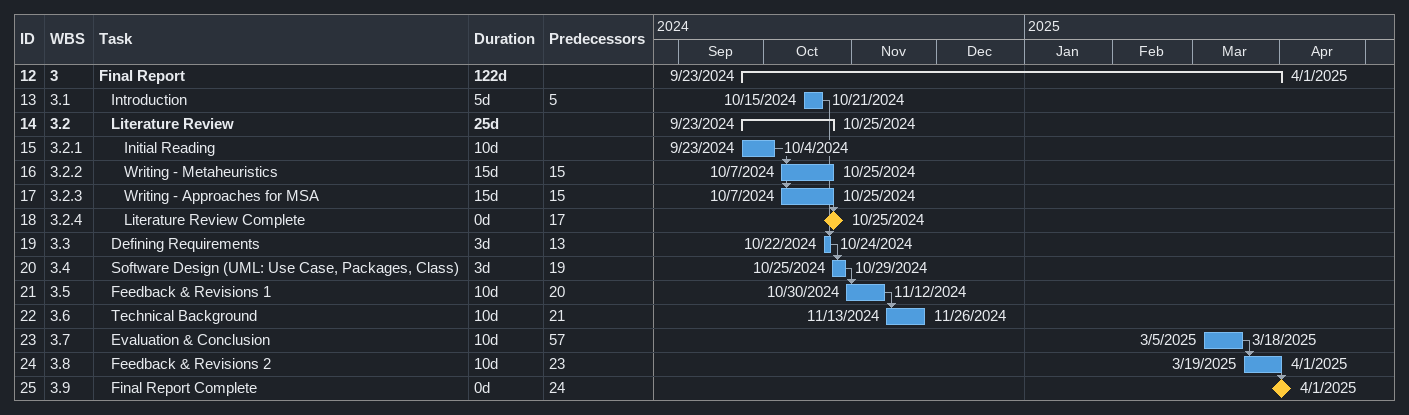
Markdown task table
| ID | WBS | Task | Duration | Start | Finish | Predecessors |
|---|---|---|---|---|---|---|
| 12 | 3 | **Final Report** | 122d | 2024-09-23 | 2025-04-01 |  |
| 13 | 3.1 | Introduction | 5d | 2024-10-15 | 2024-10-21 | 5 |
| 14 | 3.2 | **Literature Review** | 25d | 2024-09-23 | 2024-10-25 |  |
| 15 | 3.2.1 | Initial Reading | 10d | 2024-09-23 | 2024-10-04 |  |
| 16 | 3.2.2 | Writing - Metaheuristics | 15d | 2024-10-07 | 2024-10-25 | 15 |
| 17 | 3.2.3 | Writing - Approaches for MSA | 15d | 2024-10-07 | 2024-10-25 | 15 |
| 18 | 3.2.4 | Literature Review Complete | 0d | 2024-10-25 | 2024-10-25 | 17 |
| 19 | 3.3 | Defining Requirements | 3d | 2024-10-22 | 2024-10-24 | 13 |
| 20 | 3.4 | Software Design (UML: Use Case, Packages, Class) | 3d | 2024-10-25 | 2024-10-29 | 19 |
| 21 | 3.5 | Feedback & Revisions 1 | 10d | 2024-10-30 | 2024-11-12 | 20 |
| 22 | 3.6 | Technical Background | 10d | 2024-11-13 | 2024-11-26 | 21 |
| 23 | 3.7 | Evaluation & Conclusion | 10d | 2025-03-05 | 2025-03-18 | 57 |
| 24 | 3.8 | Feedback & Revisions 2 | 10d | 2025-03-19 | 2025-04-01 | 23 |
| 25 | 3.9 | Final Report Complete | 0d | 2025-04-01 | 2025-04-01 | 24 |
